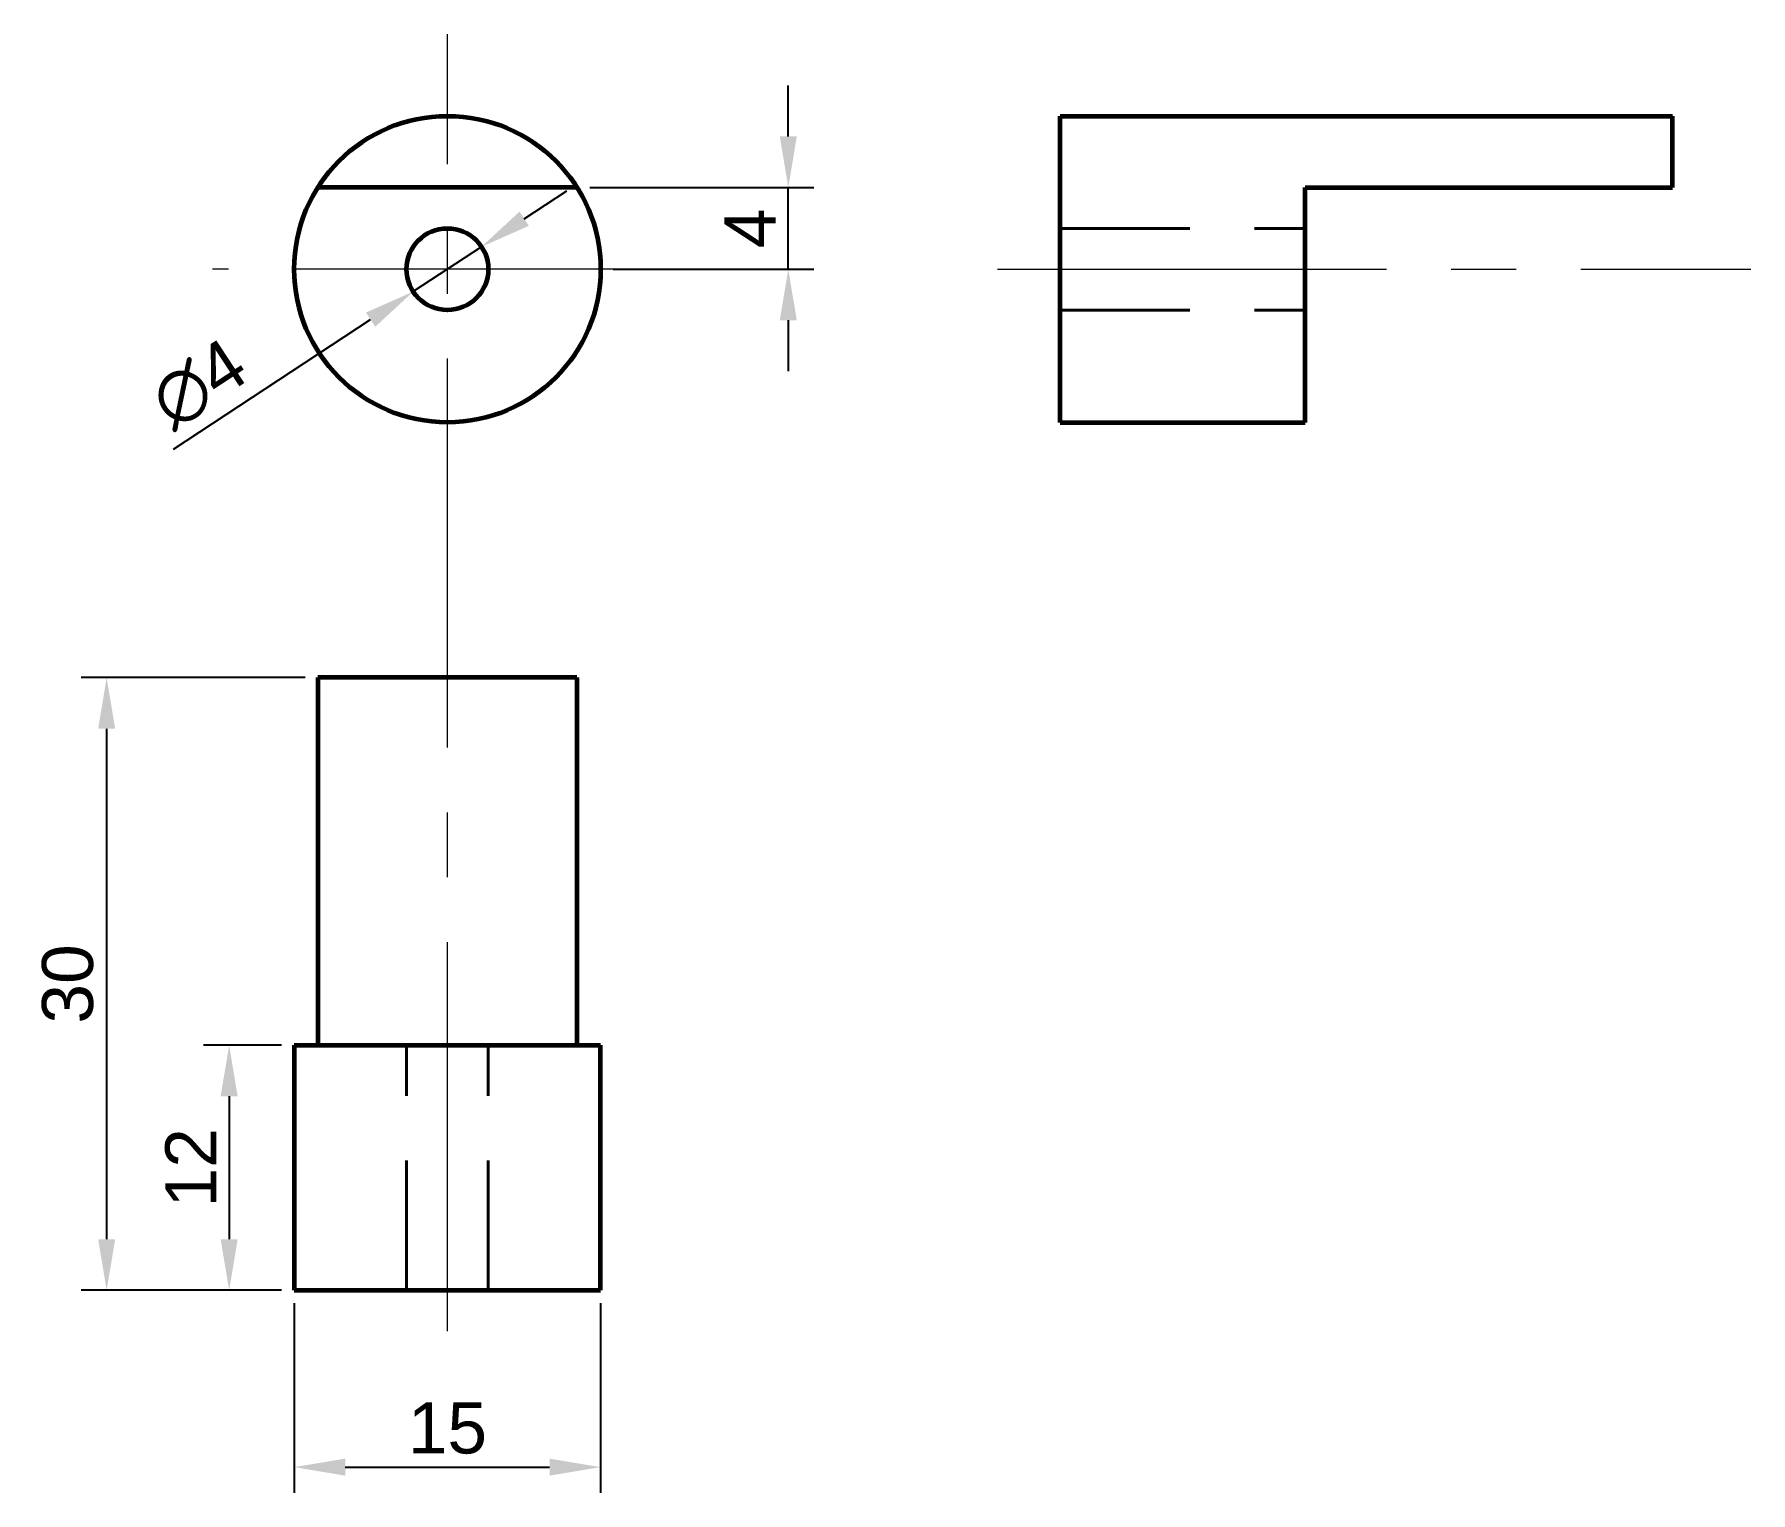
# Model space of a CAD drawing. Header units: millimetres. Extents: x -12.7 to 71.3, y -9.9 to 61.5.
import ezdxf

# ---------------------------------------------------------------- set-up
doc = ezdxf.new("R2010")
doc.units = ezdxf.units.MM
doc.linetypes.add('CENTER2', pattern=[28.575, 19.05, -3.175, 3.175, -3.175])
doc.linetypes.add('DASHED2', pattern=[9.525, 6.35, -3.175])
for name, color, linetype, lineweight in [('A', 10, 'Continuous', 60), ('B', 40, 'DASHED2', 40), ('dim', 144, 'Continuous', 20), ('E', 102, 'CENTER2', 20)]:
    doc.layers.add(name, color=color, linetype=linetype, lineweight=lineweight)
doc.styles.get("Standard").update_dxf_attribs({"font": 'arial.ttf'})
doc.dimstyles.new('ISO-25', dxfattribs={"dimtxt": 2.5, "dimasz": 2.5, "dimexe": 1.25, "dimexo": 0.625, "dimtad": 1, "dimtxsty": 'Standard', "dimcen": 2.5, "dimadec": 0, "dimazin": 0, "dimtfac": 1, "dimtmove": 0, "dimatfit": 3, "dimfxl": 1, "dimarcsym": 0})

# ---------------------------------------------------------------- blocks, each defined once
blk = doc.blocks.new('*D21')
at = {"layer": 'Defpoints', "color": 0, "transparency": 16777216}
for p in [(0, 0), (15, 0), (15, -8.66)]:
    blk.add_point(p, dxfattribs=at)
at = {"layer": 'dim', "color": 0, "lineweight": -2, "transparency": 16777216}
for p, q in [((0, -0.625), (0, -9.91)), ((15, -0.625), (15, -9.91)), ((2.5, -8.66), (12.5, -8.66))]:
    blk.add_line(p, q, dxfattribs=at)
at = {"layer": 'dim', "color": 0, "transparency": 16777216}
for points in [[(2.5, -8.243), (2.5, -9.076), (0, -8.66)], [(12.5, -8.243), (12.5, -9.076), (15, -8.66)]]:
    blk.add_solid(points, dxfattribs=at)
at = {"layer": 'dim', "color": 0, "transparency": 16777216, "insert": (7.5, -6.758), "char_height": 2.5, "attachment_point": 5}
blk.add_mtext('15', dxfattribs=at)
blk = doc.blocks.new('*D22')
at = {"layer": 'Defpoints', "color": 0, "transparency": 16777216}
for p in [(1.156, 30), (-9.187, 0), (0, 0)]:
    blk.add_point(p, dxfattribs=at)
at = {"layer": 'dim', "color": 0, "lineweight": -2, "transparency": 16777216}
for p, q in [((0.531, 30), (-10.437, 30)), ((-9.187, 27.5), (-9.187, 2.5)), ((-0.625, 0), (-10.437, 0))]:
    blk.add_line(p, q, dxfattribs=at)
at = {"layer": 'dim', "color": 0, "transparency": 16777216}
for points in [[(-9.603, 27.5), (-8.77, 27.5), (-9.187, 30)], [(-9.603, 2.5), (-8.77, 2.5), (-9.187, 0)]]:
    blk.add_solid(points, dxfattribs=at)
at = {"layer": 'dim', "color": 0, "transparency": 16777216, "insert": (-11.089, 15), "char_height": 2.5, "attachment_point": 5, "rotation": 90}
blk.add_mtext('30', dxfattribs=at)
blk = doc.blocks.new('*D23')
at = {"layer": 'Defpoints', "color": 0, "transparency": 16777216}
for p in [(0, 12), (-3.188, 0), (0, 0)]:
    blk.add_point(p, dxfattribs=at)
at = {"layer": 'dim', "color": 0, "lineweight": -2, "transparency": 16777216}
for p, q in [((-0.625, 12), (-4.438, 12)), ((-3.188, 9.5), (-3.188, 2.5)), ((-0.625, 0), (-4.438, 0))]:
    blk.add_line(p, q, dxfattribs=at)
at = {"layer": 'dim', "color": 0, "transparency": 16777216}
for points in [[(-3.605, 9.5), (-2.772, 9.5), (-3.188, 12)], [(-3.605, 2.5), (-2.772, 2.5), (-3.188, 0)]]:
    blk.add_solid(points, dxfattribs=at)
at = {"layer": 'dim', "color": 0, "transparency": 16777216, "insert": (-5.068, 6), "char_height": 2.5, "attachment_point": 5, "rotation": 90}
blk.add_mtext('12', dxfattribs=at)
blk = doc.blocks.new('*D25')
at = {"layer": 'Defpoints', "color": 0, "transparency": 16777216}
for p in [(13.844, 54), (24.193, 54), (15, 50)]:
    blk.add_point(p, dxfattribs=at)
at = {"layer": 'dim', "color": 0, "lineweight": -2, "transparency": 16777216}
for p, q in [((24.193, 56.5), (24.193, 59)), ((14.469, 54), (25.443, 54)), ((24.193, 50), (24.193, 54)), ((15.625, 50), (25.443, 50)), ((24.193, 47.5), (24.193, 45))]:
    blk.add_line(p, q, dxfattribs=at)
at = {"layer": 'dim', "color": 0, "transparency": 16777216}
for points in [[(23.777, 56.5), (24.61, 56.5), (24.193, 54)], [(23.777, 47.5), (24.61, 47.5), (24.193, 50)]]:
    blk.add_solid(points, dxfattribs=at)
at = {"layer": 'dim', "color": 0, "transparency": 16777216, "insert": (22.318, 52), "char_height": 2.5, "attachment_point": 5, "rotation": 90}
blk.add_mtext('4', dxfattribs=at)
blk = doc.blocks.new('*D26')
at = {"layer": 'Defpoints', "color": 0, "transparency": 16777216}
for p in [(9.172, 51.098), (5.828, 48.902)]:
    blk.add_point(p, dxfattribs=at)
at = {"layer": 'dim', "color": 0, "lineweight": -2, "transparency": 16777216}
for p, q in [((11.261, 52.471), (13.35, 53.844)), ((9.172, 51.098), (5.828, 48.902)), ((-5.919, 41.184), (3.739, 47.529))]:
    blk.add_line(p, q, dxfattribs=at)
at = {"layer": 'dim', "color": 0, "transparency": 16777216}
for points in [[(11.032, 52.819), (11.49, 52.123), (9.172, 51.098)], [(3.51, 47.877), (3.968, 47.181), (5.828, 48.902)]]:
    blk.add_solid(points, dxfattribs=at)
at = {"layer": 'dim', "color": 0, "transparency": 16777216, "insert": (-4.662, 44.368), "char_height": 2.5, "attachment_point": 5, "rotation": 33.30499}
blk.add_mtext('∅4', dxfattribs=at)

msp = doc.modelspace()

# ---------------------------------------------------------------- linework, layer by layer
at = {"layer": 'A'}
for p, q in [((37.5, 57.5), (67.5, 57.5)), ((37.5, 42.5), (37.5, 57.5)), ((67.5, 54), (67.5, 57.5)), ((13.844, 54), (1.156, 54)), ((49.5, 54), (67.5, 54)), ((49.5, 42.5), (49.5, 54)), ((37.5, 42.5), (49.5, 42.5)), ((13.844, 30), (1.156, 30)), ((1.156, 30), (1.156, 12)), ((13.844, 30), (13.844, 12)), ((0, 12), (0, 0)), ((0, 12), (15, 12)), ((15, 0), (15, 12)), ((0, 0), (15, 0))]:
    msp.add_line(p, q, dxfattribs=at)
for radius in [7.5, 2]:
    msp.add_circle((7.5, 50), radius, dxfattribs=at)
at = {"layer": 'B'}
for p, q in [((37.5, 52), (49.5, 52)), ((37.5, 48), (49.5, 48)), ((5.5, 0), (5.5, 12)), ((9.5, 0), (9.5, 12))]:
    msp.add_line(p, q, dxfattribs=at)
at = {"layer": 'E'}
for p, q in [((7.5, -2), (7.5, 61.5)), ((19, 50), (-4, 50)), ((34.434, 50), (71.323, 50))]:
    msp.add_line(p, q, dxfattribs=at)

# ---------------------------------------------------------------- dimensions: what is measured, and where the dimension line sits
at = {"layer": 'dim'}
for base, p1, p2, picture, middle in [((24.193, 54), (15, 50), (13.844, 54), '*D25', (22.318, 52)), ((-9.187, 0), (1.156, 30), (0, 0), '*D22', (-11.089, 15)), ((-3.188, 0), (0, 12), (0, 0), '*D23', (-5.068, 6))]:
    dim = msp.add_linear_dim(base=base, p1=p1, p2=p2, angle=90, dimstyle='ISO-25', dxfattribs=at)
    dim.commit()
    dim.dimension.update_dxf_attribs({"geometry": picture, "text_midpoint": middle})
dim = msp.add_diameter_dim_2p(p1=(9.172, 51.098), p2=(5.828, 48.902), dimstyle='ISO-25', dxfattribs=at)
dim.commit()
dim.dimension.update_dxf_attribs({"geometry": '*D26', "text_midpoint": (-3.579, 42.721), "dimtype": 163})
dim = msp.add_linear_dim(base=(15, -8.66), p1=(0, 0), p2=(15, 0), dimstyle='ISO-25', dxfattribs=at)
dim.commit()
dim.dimension.update_dxf_attribs({"geometry": '*D21', "text_midpoint": (7.5, -6.758)})

doc.saveas('drawing.dxf')
